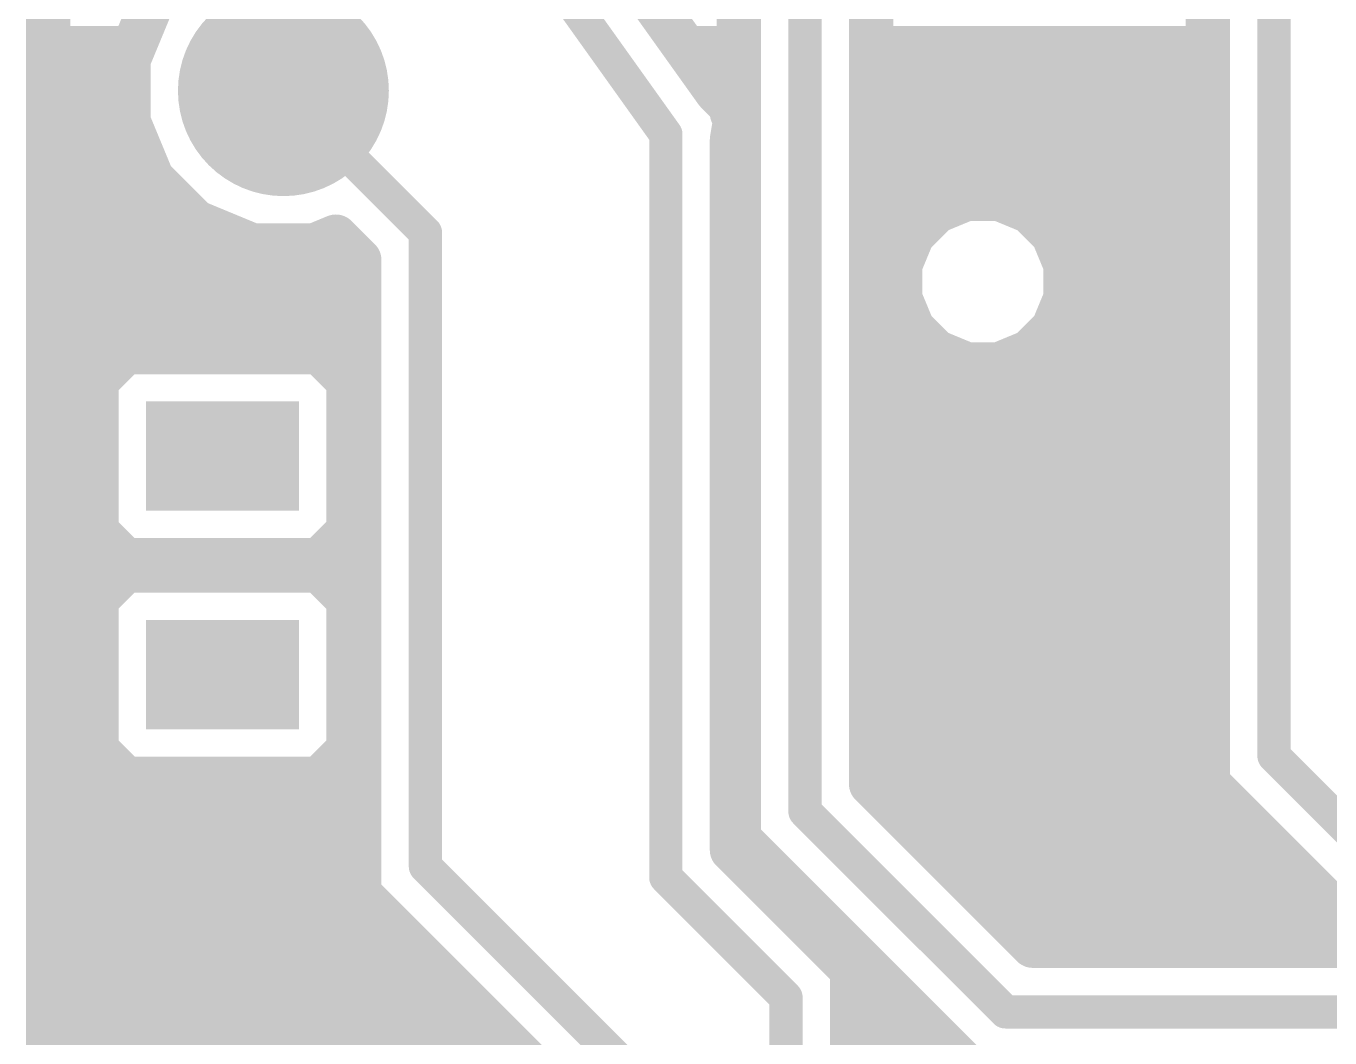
# Model space of a CAD drawing. Extents: x -40.6 to 40.6, y -25.6 to 25.6.
# Drawn here: x -40.56 to -28.62, y 9.23 to 18.49 of the extents above; entities that cross this region are included whole.
import ezdxf

# ---------------------------------------------------------------- set-up
doc = ezdxf.new("R2010")
doc.units = 0
doc.layers.add('16', color=175, linetype='CONTINUOUS')
doc.layers.add('18', color=82, linetype='CONTINUOUS')

# ---------------------------------------------------------------- blocks, each defined once
blk = doc.blocks.new('RECT')
blk.add_solid([(-0.5, -0.5), (0.5, -0.5), (-0.5, 0.5), (0.5, 0.5)])
blk = doc.blocks.new('ROUNDV')
at = {"const_width": 0.5}
blk.add_lwpolyline([(0, -0.25, 1), (0, 0.25, 1), (0, -0.25)], format="xyb", dxfattribs=at)

msp = doc.modelspace()

# ---------------------------------------------------------------- linework, layer by layer
at = {"layer": '16'}
for points, const_width in [([(-40.3519, -23.5458), (-40.3519, 23.6685)], 0.4064), ([(-29.7394, 21.1296), (-29.7394, 11.5602)], 0.4064), ([(-34.032, 20.8414), (-34.032, 11.0522)], 0.4064), ([(-33.4264, 11.303), (-33.4264, 20.9296)], 0.3048), ([(-29.1338, 12.2174), (-29.1338, 20.8788)], 0.3048), ([(-32.8208, 11.5538), (-32.8208, 20.7763)], 0.4064), ([(-34.7, 17.5), (-36.7, 20.3)], 0.3048), ([(-34.2363, 17.8928), (-35.4551, 19.599)], 0.4064), ([(-39.4025, 18.7035), (-39.6184, 18.1821)], 0.4064), ([(-40.3519, 18.288), (-39.5745, 18.288)], 0.4064), ([(-39.6184, 18.1821), (-39.6184, 17.6179)], 0.4064), ([(-34.5186, 18.288), (-34.032, 18.288)], 0.4064), ([(-32.8208, 18.288), (-29.7394, 18.288)], 0.4064), ([(-40.3519, 17.8816), (-39.6184, 17.8816)], 0.4064), ([(-36.9, 16.6), (-38.2, 17.9)], 0.3048), ([(-34.0944, 17.7508), (-34.2363, 17.8928)], 0.4064), ([(-34.2252, 17.8816), (-34.032, 17.8816)], 0.4064), ([(-32.8208, 17.8816), (-29.7394, 17.8816)], 0.4064), ([(-34.0944, 17.6941), (-34.0944, 17.7508)], 0.4064), ([(-39.6184, 17.6179), (-39.4025, 17.0965)], 0.4064), ([(-34.0614, 17.6479), (-34.0944, 17.6941)], 0.4064), ([(-34.0944, 17.4499), (-34.0614, 17.6479)], 0.4064), ([(-40.3519, 17.4752), (-39.5593, 17.4752)], 0.4064), ([(-34.0902, 17.4752), (-34.032, 17.4752)], 0.4064), ([(-32.8208, 17.4752), (-29.7394, 17.4752)], 0.4064), ([(-34.7, 10.7), (-34.7, 17.5)], 0.3048), ([(-34.0944, 10.9508), (-34.0944, 17.4499)], 0.4064), ([(-40.3519, 17.0688), (-39.3747, 17.0688)], 0.4064), ([(-39.4025, 17.0965), (-39.0035, 16.6975)], 0.4064), ([(-34.0944, 17.0688), (-34.032, 17.0688)], 0.4064), ([(-32.8208, 17.0688), (-29.7394, 17.0688)], 0.4064), ([(-31.9493, 16.9109), (-32.2279, 16.7955)], 0.4064), ([(-31.6477, 16.9109), (-31.9493, 16.9109)], 0.4064), ([(-31.3691, 16.7955), (-31.6477, 16.9109)], 0.4064), ([(-32.2279, 16.7955), (-32.4411, 16.5823)], 0.4064), ([(-31.1559, 16.5823), (-31.3691, 16.7955)], 0.4064), ([(-40.3519, 16.6624), (-38.9186, 16.6624)], 0.4064), ([(-39.0035, 16.6975), (-38.4821, 16.4816)], 0.4064), ([(-34.0944, 16.6624), (-34.032, 16.6624)], 0.4064), ([(-32.8208, 16.6624), (-32.361, 16.6624)], 0.4064), ([(-31.236, 16.6624), (-29.7394, 16.6624)], 0.4064), ([(-37.9179, 16.4816), (-37.72, 16.5636)], 0.4064), ([(-37.72, 16.5636), (-37.5056, 16.3492)], 0.4064), ([(-36.9, 10.8), (-36.9, 16.6)], 0.3048), ([(-32.4411, 16.5823), (-32.5565, 16.3037)], 0.4064), ([(-31.0405, 16.3037), (-31.1559, 16.5823)], 0.4064), ([(-38.4821, 16.4816), (-37.9179, 16.4816)], 0.4064), ([(-37.5056, 16.3492), (-37.5056, 10.5492)], 0.4064), ([(-32.5565, 16.3037), (-32.5565, 16.0021)], 0.4064), ([(-31.0405, 16.0021), (-31.0405, 16.3037)], 0.4064), ([(-40.3519, 16.256), (-37.5056, 16.256)], 0.4064), ([(-34.0944, 16.256), (-34.032, 16.256)], 0.4064), ([(-32.8208, 16.256), (-32.5565, 16.256)], 0.4064), ([(-31.0405, 16.256), (-29.7394, 16.256)], 0.4064), ([(-32.5565, 16.0021), (-32.4411, 15.7235)], 0.4064), ([(-31.1559, 15.7235), (-31.0405, 16.0021)], 0.4064), ([(-40.3519, 15.8496), (-37.5056, 15.8496)], 0.4064), ([(-34.0944, 15.8496), (-34.032, 15.8496)], 0.4064), ([(-32.8208, 15.8496), (-32.4933, 15.8496)], 0.4064), ([(-31.1037, 15.8496), (-29.7394, 15.8496)], 0.4064), ([(-32.4411, 15.7235), (-32.2279, 15.5103)], 0.4064), ([(-31.3691, 15.5103), (-31.1559, 15.7235)], 0.4064), ([(-40.3519, 15.4432), (-39.7113, 15.4432)], 0.4064), ([(-39.6461, 15.5084), (-39.9116, 15.2429)], 0.4064), ([(-37.8707, 15.5084), (-39.6461, 15.5084)], 0.4064), ([(-37.6052, 15.2429), (-37.8707, 15.5084)], 0.4064), ([(-37.8055, 15.4432), (-37.5056, 15.4432)], 0.4064), ([(-34.0944, 15.4432), (-34.032, 15.4432)], 0.4064), ([(-32.8208, 15.4432), (-32.0659, 15.4432)], 0.4064), ([(-32.2279, 15.5103), (-31.9493, 15.3949)], 0.4064), ([(-31.6477, 15.3949), (-31.3691, 15.5103)], 0.4064), ([(-31.5311, 15.4432), (-29.7394, 15.4432)], 0.4064), ([(-31.9493, 15.3949), (-31.6477, 15.3949)], 0.4064), ([(-39.9116, 15.2429), (-39.9116, 13.8675)], 0.4064), ([(-37.6052, 13.8675), (-37.6052, 15.2429)], 0.4064), ([(-40.3519, 15.0368), (-39.9116, 15.0368)], 0.4064), ([(-37.6052, 15.0368), (-37.5056, 15.0368)], 0.4064), ([(-34.0944, 15.0368), (-34.032, 15.0368)], 0.4064), ([(-32.8208, 15.0368), (-29.7394, 15.0368)], 0.4064), ([(-40.3519, 14.6304), (-39.9116, 14.6304)], 0.4064), ([(-37.6052, 14.6304), (-37.5056, 14.6304)], 0.4064), ([(-34.0944, 14.6304), (-34.032, 14.6304)], 0.4064), ([(-32.8208, 14.6304), (-29.7394, 14.6304)], 0.4064), ([(-40.3519, 14.224), (-39.9116, 14.224)], 0.4064), ([(-37.6052, 14.224), (-37.5056, 14.224)], 0.4064), ([(-34.0944, 14.224), (-34.032, 14.224)], 0.4064), ([(-32.8208, 14.224), (-29.7394, 14.224)], 0.4064), ([(-40.3519, 13.8176), (-39.8617, 13.8176)], 0.4064), ([(-39.9116, 13.8675), (-39.6461, 13.602)], 0.4064), ([(-37.8707, 13.602), (-37.6052, 13.8675)], 0.4064), ([(-37.6551, 13.8176), (-37.5056, 13.8176)], 0.4064), ([(-34.0944, 13.8176), (-34.032, 13.8176)], 0.4064), ([(-32.8208, 13.8176), (-29.7394, 13.8176)], 0.4064), ([(-39.6461, 13.602), (-37.8707, 13.602)], 0.4064), ([(-40.3519, 13.4112), (-39.7433, 13.4112)], 0.4064), ([(-39.6461, 13.5084), (-39.9116, 13.2429)], 0.4064), ([(-37.8707, 13.5084), (-39.6461, 13.5084)], 0.4064), ([(-37.6052, 13.2429), (-37.8707, 13.5084)], 0.4064), ([(-37.7735, 13.4112), (-37.5056, 13.4112)], 0.4064), ([(-34.0944, 13.4112), (-34.032, 13.4112)], 0.4064), ([(-32.8208, 13.4112), (-29.7394, 13.4112)], 0.4064), ([(-39.9116, 13.2429), (-39.9116, 11.8675)], 0.4064), ([(-37.6052, 11.8675), (-37.6052, 13.2429)], 0.4064), ([(-40.3519, 13.0048), (-39.9116, 13.0048)], 0.4064), ([(-37.6052, 13.0048), (-37.5056, 13.0048)], 0.4064), ([(-34.0944, 13.0048), (-34.032, 13.0048)], 0.4064), ([(-32.8208, 13.0048), (-29.7394, 13.0048)], 0.4064), ([(-40.3519, 12.5984), (-39.9116, 12.5984)], 0.4064), ([(-37.6052, 12.5984), (-37.5056, 12.5984)], 0.4064), ([(-34.0944, 12.5984), (-34.032, 12.5984)], 0.4064), ([(-32.8208, 12.5984), (-29.7394, 12.5984)], 0.4064), ([(-40.3519, 12.192), (-39.9116, 12.192)], 0.4064), ([(-37.6052, 12.192), (-37.5056, 12.192)], 0.4064), ([(-34.0944, 12.192), (-34.032, 12.192)], 0.4064), ([(-32.8208, 12.192), (-29.7394, 12.192)], 0.4064), ([(-29.1338, 11.811), (-29.1338, 12.2174)], 0.3048), ([(-39.9116, 11.8675), (-39.6461, 11.602)], 0.4064), ([(-37.8707, 11.602), (-37.6052, 11.8675)], 0.4064), ([(-40.3519, 11.7856), (-39.8297, 11.7856)], 0.4064), ([(-37.6871, 11.7856), (-37.5056, 11.7856)], 0.4064), ([(-34.0944, 11.7856), (-34.032, 11.7856)], 0.4064), ([(-32.8208, 11.7856), (-29.7394, 11.7856)], 0.4064), ([(-27.7876, 10.4648), (-29.1338, 11.811)], 0.3048), ([(-39.6461, 11.602), (-37.8707, 11.602)], 0.4064), ([(-31.3414, 10.0744), (-32.8208, 11.5538)], 0.4064), ([(-29.7394, 11.5602), (-29.3846, 11.2054)], 0.4064), ([(-40.3519, 11.3792), (-37.5056, 11.3792)], 0.4064), ([(-34.0944, 11.3792), (-34.032, 11.3792)], 0.4064), ([(-32.6462, 11.3792), (-29.5584, 11.3792)], 0.4064), ([(-31.5922, 9.4688), (-33.4264, 11.303)], 0.3048), ([(-29.3846, 11.2054), (-28.2536, 10.0744)], 0.4064), ([(-34.032, 11.0522), (-33.6772, 10.6974)], 0.4064), ([(-40.3519, 10.9728), (-37.5056, 10.9728)], 0.4064), ([(-34.0944, 10.9728), (-33.9526, 10.9728)], 0.4064), ([(-32.9944, 9.8508), (-34.0944, 10.9508)], 0.4064), ([(-32.2398, 10.9728), (-29.152, 10.9728)], 0.4064), ([(-34.4, 8.3), (-36.9, 10.8)], 0.3048), ([(-33.6772, 10.6974), (-31.843, 8.8632)], 0.4064), ([(-40.3519, 10.5664), (-37.5056, 10.5664)], 0.4064), ([(-37.5056, 10.5492), (-37.1508, 10.1944)], 0.4064), ([(-33.6, 9.6), (-34.7, 10.7)], 0.3048), ([(-33.71, 10.5664), (-33.5462, 10.5664)], 0.4064), ([(-31.8334, 10.5664), (-28.7456, 10.5664)], 0.4064), ([(-37.1508, 10.1944), (-35.0056, 8.0492)], 0.4064), ([(-40.3519, 10.16), (-37.1164, 10.16)], 0.4064), ([(-33.3036, 10.16), (-33.1398, 10.16)], 0.4064), ([(-31.427, 10.16), (-28.3392, 10.16)], 0.4064), ([(-28.2536, 10.0744), (-31.3414, 10.0744)], 0.4064), ([(-32.9944, -7.7492), (-32.9944, 9.8508)], 0.4064), ([(-40.3519, 9.7536), (-36.71, 9.7536)], 0.4064), ([(-32.9944, 9.7536), (-32.7334, 9.7536)], 0.4064), ([(-33.6, -8), (-33.6, 9.6)], 0.3048), ([(-40.3519, 9.3472), (-36.3036, 9.3472)], 0.4064), ([(-32.9944, 9.3472), (-32.327, 9.3472)], 0.4064), ([(-19.9784, 9.4688), (-31.5922, 9.4688)], 0.3048)]:
    msp.add_lwpolyline(points, dxfattribs=dict(at, const_width=const_width))
for points, const_width in [([(-40.3519, 18.3896, 1), (-40.3519, 18.1864)], 0.2032), ([(-39.5168, 18.1821, 1), (-39.72, 18.1821)], 0.2032), ([(-39.5745, 18.1864, 1), (-39.5745, 18.3896)], 0.2032), ([(-34.5186, 18.3896, 1), (-34.5186, 18.1864)], 0.2032), ([(-34.032, 18.1864, 1), (-34.032, 18.3896)], 0.2032), ([(-32.8208, 18.3896, 1), (-32.8208, 18.1864)], 0.2032), ([(-29.7394, 18.1864, 1), (-29.7394, 18.3896)], 0.2032), ([(-39.7123, 18.221, 1), (-39.5245, 18.1433)], 0.2032), ([(-40.3519, 17.9832, 1), (-40.3519, 17.78)], 0.2032), ([(-39.6184, 17.78, 1), (-39.6184, 17.9832)], 0.2032), ([(-38.1461, 17.9539, 1), (-38.2539, 17.8461)], 0.1524), ([(-34.1645, 17.9646, 1), (-34.3082, 17.8209)], 0.2032), ([(-34.2252, 17.9832, 1), (-34.2252, 17.78)], 0.2032), ([(-34.319, 17.8337, 1), (-34.1537, 17.9518)], 0.2032), ([(-34.032, 17.78, 1), (-34.032, 17.9832)], 0.2032), ([(-32.8208, 17.9832, 1), (-32.8208, 17.78)], 0.2032), ([(-29.7394, 17.78, 1), (-29.7394, 17.9832)], 0.2032), ([(-33.9928, 17.7508, 1), (-34.196, 17.7508)], 0.2032), ([(-34.1662, 17.679, 1), (-34.0226, 17.8227)], 0.2032), ([(-39.5245, 17.6567, 1), (-39.7123, 17.579)], 0.2032), ([(-34.0117, 17.7531, 1), (-34.1771, 17.635)], 0.2032), ([(-34.196, 17.6941, 1), (-33.9928, 17.6941)], 0.2032), ([(-33.9612, 17.6312, 1), (-34.1616, 17.6646)], 0.2032), ([(-34.1441, 17.5888, 1), (-33.9787, 17.7069)], 0.2032), ([(-40.3519, 17.5768, 1), (-40.3519, 17.3736)], 0.2032), ([(-39.72, 17.6179, 1), (-39.5168, 17.6179)], 0.2032), ([(-39.5593, 17.3736, 1), (-39.5593, 17.5768)], 0.2032), ([(-34.0902, 17.5768, 1), (-34.0902, 17.3736)], 0.2032), ([(-34.032, 17.3736, 1), (-34.032, 17.5768)], 0.2032), ([(-32.8208, 17.5768, 1), (-32.8208, 17.3736)], 0.2032), ([(-29.7394, 17.3736, 1), (-29.7394, 17.5768)], 0.2032), ([(-34.6238, 17.5, 1), (-34.7762, 17.5)], 0.1524), ([(-34.762, 17.4557, 1), (-34.638, 17.5443)], 0.1524), ([(-33.9928, 17.4499, 1), (-34.196, 17.4499)], 0.2032), ([(-34.1946, 17.4666, 1), (-33.9942, 17.4332)], 0.2032), ([(-40.3519, 17.1704, 1), (-40.3519, 16.9672)], 0.2032), ([(-39.3306, 17.1684, 1), (-39.4743, 17.0247)], 0.2032), ([(-39.4963, 17.0577, 1), (-39.3086, 17.1354)], 0.2032), ([(-39.3747, 16.9672, 1), (-39.3747, 17.1704)], 0.2032), ([(-34.0944, 17.1704, 1), (-34.0944, 16.9672)], 0.2032), ([(-34.032, 16.9672, 1), (-34.032, 17.1704)], 0.2032), ([(-32.8208, 17.1704, 1), (-32.8208, 16.9672)], 0.2032), ([(-29.7394, 16.9672, 1), (-29.7394, 17.1704)], 0.2032), ([(-31.9493, 17.0125, 1), (-31.9493, 16.8093)], 0.2032), ([(-31.9104, 16.817, 1), (-31.9882, 17.0048)], 0.2032), ([(-31.6088, 17.0048, 1), (-31.6866, 16.817)], 0.2032), ([(-31.6477, 16.8093, 1), (-31.6477, 17.0125)], 0.2032), ([(-32.2668, 16.8894, 1), (-32.189, 16.7016)], 0.2032), ([(-32.156, 16.7237, 1), (-32.2997, 16.8673)], 0.2032), ([(-31.2973, 16.8673, 1), (-31.441, 16.7237)], 0.2032), ([(-31.408, 16.7016, 1), (-31.3302, 16.8894)], 0.2032), ([(-40.3519, 16.764, 1), (-40.3519, 16.5608)], 0.2032), ([(-38.9646, 16.7914, 1), (-39.0423, 16.6037)], 0.2032), ([(-39.0753, 16.6257, 1), (-38.9316, 16.7694)], 0.2032), ([(-38.9186, 16.5608, 1), (-38.9186, 16.764)], 0.2032), ([(-34.0944, 16.764, 1), (-34.0944, 16.5608)], 0.2032), ([(-34.032, 16.5608, 1), (-34.032, 16.764)], 0.2032), ([(-32.8208, 16.764, 1), (-32.8208, 16.5608)], 0.2032), ([(-32.361, 16.5608, 1), (-32.361, 16.764)], 0.2032), ([(-31.236, 16.764, 1), (-31.236, 16.5608)], 0.2032), ([(-29.7394, 16.5608, 1), (-29.7394, 16.764)], 0.2032), ([(-37.6482, 16.6354, 1), (-37.7918, 16.4917)], 0.2032), ([(-37.6811, 16.4697, 1), (-37.7589, 16.6574)], 0.2032), ([(-36.8238, 16.6, 1), (-36.9762, 16.6)], 0.1524), ([(-36.9539, 16.5461, 1), (-36.8461, 16.6539)], 0.1524), ([(-32.5129, 16.6541, 1), (-32.3693, 16.5104)], 0.2032), ([(-32.3472, 16.5434, 1), (-32.535, 16.6212)], 0.2032), ([(-31.062, 16.6212, 1), (-31.2498, 16.5434)], 0.2032), ([(-31.2277, 16.5104, 1), (-31.0841, 16.6541)], 0.2032), ([(-38.4821, 16.5832, 1), (-38.4821, 16.38)], 0.2032), ([(-38.521, 16.3877, 1), (-38.4433, 16.5755)], 0.2032), ([(-37.9567, 16.5755, 1), (-37.879, 16.3877)], 0.2032), ([(-37.9179, 16.38, 1), (-37.9179, 16.5832)], 0.2032), ([(-37.404, 16.3492, 1), (-37.6072, 16.3492)], 0.2032), ([(-37.5774, 16.2773, 1), (-37.4338, 16.421)], 0.2032), ([(-32.4549, 16.3037, 1), (-32.6581, 16.3037)], 0.2032), ([(-30.9389, 16.3037, 1), (-31.1421, 16.3037)], 0.2032), ([(-40.3519, 16.3576, 1), (-40.3519, 16.1544)], 0.2032), ([(-37.5056, 16.1544, 1), (-37.5056, 16.3576)], 0.2032), ([(-34.0944, 16.3576, 1), (-34.0944, 16.1544)], 0.2032), ([(-34.032, 16.1544, 1), (-34.032, 16.3576)], 0.2032), ([(-32.8208, 16.3576, 1), (-32.8208, 16.1544)], 0.2032), ([(-32.6504, 16.3426, 1), (-32.4626, 16.2648)], 0.2032), ([(-32.5565, 16.1544, 1), (-32.5565, 16.3576)], 0.2032), ([(-31.0405, 16.3576, 1), (-31.0405, 16.1544)], 0.2032), ([(-31.1344, 16.2648, 1), (-30.9466, 16.3426)], 0.2032), ([(-29.7394, 16.1544, 1), (-29.7394, 16.3576)], 0.2032), ([(-32.4626, 16.041, 1), (-32.6504, 15.9632)], 0.2032), ([(-30.9466, 15.9632, 1), (-31.1344, 16.041)], 0.2032), ([(-40.3519, 15.9512, 1), (-40.3519, 15.748)], 0.2032), ([(-37.5056, 15.748, 1), (-37.5056, 15.9512)], 0.2032), ([(-34.0944, 15.9512, 1), (-34.0944, 15.748)], 0.2032), ([(-34.032, 15.748, 1), (-34.032, 15.9512)], 0.2032), ([(-32.8208, 15.9512, 1), (-32.8208, 15.748)], 0.2032), ([(-32.6581, 16.0021, 1), (-32.4549, 16.0021)], 0.2032), ([(-32.4933, 15.748, 1), (-32.4933, 15.9512)], 0.2032), ([(-31.1037, 15.9512, 1), (-31.1037, 15.748)], 0.2032), ([(-31.1421, 16.0021, 1), (-30.9389, 16.0021)], 0.2032), ([(-29.7394, 15.748, 1), (-29.7394, 15.9512)], 0.2032), ([(-32.3693, 15.7954, 1), (-32.5129, 15.6517)], 0.2032), ([(-31.0841, 15.6517, 1), (-31.2277, 15.7954)], 0.2032), ([(-32.535, 15.6846, 1), (-32.3472, 15.7624)], 0.2032), ([(-31.2498, 15.7624, 1), (-31.062, 15.6846)], 0.2032), ([(-40.3519, 15.5448, 1), (-40.3519, 15.3416)], 0.2032), ([(-39.6461, 15.61, 1), (-39.6461, 15.4068)], 0.2032), ([(-39.5743, 15.4366, 1), (-39.718, 15.5802)], 0.2032), ([(-39.7113, 15.3416, 1), (-39.7113, 15.5448)], 0.2032), ([(-37.7988, 15.5802, 1), (-37.9425, 15.4366)], 0.2032), ([(-37.8055, 15.5448, 1), (-37.8055, 15.3416)], 0.2032), ([(-37.8707, 15.4068, 1), (-37.8707, 15.61)], 0.2032), ([(-37.5056, 15.3416, 1), (-37.5056, 15.5448)], 0.2032), ([(-34.0944, 15.5448, 1), (-34.0944, 15.3416)], 0.2032), ([(-34.032, 15.3416, 1), (-34.032, 15.5448)], 0.2032), ([(-32.8208, 15.5448, 1), (-32.8208, 15.3416)], 0.2032), ([(-32.189, 15.6042, 1), (-32.2668, 15.4164)], 0.2032), ([(-32.2997, 15.4385, 1), (-32.156, 15.5821)], 0.2032), ([(-32.0659, 15.3416, 1), (-32.0659, 15.5448)], 0.2032), ([(-31.5311, 15.5448, 1), (-31.5311, 15.3416)], 0.2032), ([(-31.441, 15.5821, 1), (-31.2973, 15.4385)], 0.2032), ([(-31.3302, 15.4164, 1), (-31.408, 15.6042)], 0.2032), ([(-29.7394, 15.3416, 1), (-29.7394, 15.5448)], 0.2032), ([(-31.9493, 15.4965, 1), (-31.9493, 15.2933)], 0.2032), ([(-31.9882, 15.301, 1), (-31.9104, 15.4888)], 0.2032), ([(-31.6866, 15.4888, 1), (-31.6088, 15.301)], 0.2032), ([(-31.6477, 15.2933, 1), (-31.6477, 15.4965)], 0.2032), ([(-39.81, 15.2429, 1), (-40.0132, 15.2429)], 0.2032), ([(-39.9834, 15.3148, 1), (-39.8398, 15.1711)], 0.2032), ([(-37.5036, 15.2429, 1), (-37.7068, 15.2429)], 0.2032), ([(-37.677, 15.1711, 1), (-37.5334, 15.3148)], 0.2032), ([(-40.3519, 15.1384, 1), (-40.3519, 14.9352)], 0.2032), ([(-39.9116, 14.9352, 1), (-39.9116, 15.1384)], 0.2032), ([(-37.6052, 15.1384, 1), (-37.6052, 14.9352)], 0.2032), ([(-37.5056, 14.9352, 1), (-37.5056, 15.1384)], 0.2032), ([(-34.0944, 15.1384, 1), (-34.0944, 14.9352)], 0.2032), ([(-34.032, 14.9352, 1), (-34.032, 15.1384)], 0.2032), ([(-32.8208, 15.1384, 1), (-32.8208, 14.9352)], 0.2032), ([(-29.7394, 14.9352, 1), (-29.7394, 15.1384)], 0.2032), ([(-40.3519, 14.732, 1), (-40.3519, 14.5288)], 0.2032), ([(-39.9116, 14.5288, 1), (-39.9116, 14.732)], 0.2032), ([(-37.6052, 14.732, 1), (-37.6052, 14.5288)], 0.2032), ([(-37.5056, 14.5288, 1), (-37.5056, 14.732)], 0.2032), ([(-34.0944, 14.732, 1), (-34.0944, 14.5288)], 0.2032), ([(-34.032, 14.5288, 1), (-34.032, 14.732)], 0.2032), ([(-32.8208, 14.732, 1), (-32.8208, 14.5288)], 0.2032), ([(-29.7394, 14.5288, 1), (-29.7394, 14.732)], 0.2032), ([(-40.3519, 14.3256, 1), (-40.3519, 14.1224)], 0.2032), ([(-39.9116, 14.1224, 1), (-39.9116, 14.3256)], 0.2032), ([(-37.6052, 14.3256, 1), (-37.6052, 14.1224)], 0.2032), ([(-37.5056, 14.1224, 1), (-37.5056, 14.3256)], 0.2032), ([(-34.0944, 14.3256, 1), (-34.0944, 14.1224)], 0.2032), ([(-34.032, 14.1224, 1), (-34.032, 14.3256)], 0.2032), ([(-32.8208, 14.3256, 1), (-32.8208, 14.1224)], 0.2032), ([(-29.7394, 14.1224, 1), (-29.7394, 14.3256)], 0.2032), ([(-40.3519, 13.9192, 1), (-40.3519, 13.716)], 0.2032), ([(-39.8398, 13.9393, 1), (-39.9834, 13.7956)], 0.2032), ([(-40.0132, 13.8675, 1), (-39.81, 13.8675)], 0.2032), ([(-39.8617, 13.716, 1), (-39.8617, 13.9192)], 0.2032), ([(-37.6551, 13.9192, 1), (-37.6551, 13.716)], 0.2032), ([(-37.7068, 13.8675, 1), (-37.5036, 13.8675)], 0.2032), ([(-37.5334, 13.7956, 1), (-37.677, 13.9393)], 0.2032), ([(-37.5056, 13.716, 1), (-37.5056, 13.9192)], 0.2032), ([(-34.0944, 13.9192, 1), (-34.0944, 13.716)], 0.2032), ([(-34.032, 13.716, 1), (-34.032, 13.9192)], 0.2032), ([(-32.8208, 13.9192, 1), (-32.8208, 13.716)], 0.2032), ([(-29.7394, 13.716, 1), (-29.7394, 13.9192)], 0.2032), ([(-39.6461, 13.7036, 1), (-39.6461, 13.5004)], 0.2032), ([(-39.718, 13.5302, 1), (-39.5743, 13.6738)], 0.2032), ([(-37.9425, 13.6738, 1), (-37.7988, 13.5302)], 0.2032), ([(-37.8707, 13.5004, 1), (-37.8707, 13.7036)], 0.2032), ([(-40.3519, 13.5128, 1), (-40.3519, 13.3096)], 0.2032), ([(-39.6461, 13.61, 1), (-39.6461, 13.4068)], 0.2032), ([(-39.7433, 13.3096, 1), (-39.7433, 13.5128)], 0.2032), ([(-39.5743, 13.4366, 1), (-39.718, 13.5802)], 0.2032), ([(-37.7988, 13.5802, 1), (-37.9425, 13.4366)], 0.2032), ([(-37.7735, 13.5128, 1), (-37.7735, 13.3096)], 0.2032), ([(-37.8707, 13.4068, 1), (-37.8707, 13.61)], 0.2032), ([(-37.5056, 13.3096, 1), (-37.5056, 13.5128)], 0.2032), ([(-34.0944, 13.5128, 1), (-34.0944, 13.3096)], 0.2032), ([(-34.032, 13.3096, 1), (-34.032, 13.5128)], 0.2032), ([(-32.8208, 13.5128, 1), (-32.8208, 13.3096)], 0.2032), ([(-29.7394, 13.3096, 1), (-29.7394, 13.5128)], 0.2032), ([(-39.81, 13.2429, 1), (-40.0132, 13.2429)], 0.2032), ([(-39.9834, 13.3148, 1), (-39.8398, 13.1711)], 0.2032), ([(-37.5036, 13.2429, 1), (-37.7068, 13.2429)], 0.2032), ([(-37.677, 13.1711, 1), (-37.5334, 13.3148)], 0.2032), ([(-40.3519, 13.1064, 1), (-40.3519, 12.9032)], 0.2032), ([(-39.9116, 12.9032, 1), (-39.9116, 13.1064)], 0.2032), ([(-37.6052, 13.1064, 1), (-37.6052, 12.9032)], 0.2032), ([(-37.5056, 12.9032, 1), (-37.5056, 13.1064)], 0.2032), ([(-34.0944, 13.1064, 1), (-34.0944, 12.9032)], 0.2032), ([(-34.032, 12.9032, 1), (-34.032, 13.1064)], 0.2032), ([(-32.8208, 13.1064, 1), (-32.8208, 12.9032)], 0.2032), ([(-29.7394, 12.9032, 1), (-29.7394, 13.1064)], 0.2032), ([(-40.3519, 12.7, 1), (-40.3519, 12.4968)], 0.2032), ([(-39.9116, 12.4968, 1), (-39.9116, 12.7)], 0.2032), ([(-37.6052, 12.7, 1), (-37.6052, 12.4968)], 0.2032), ([(-37.5056, 12.4968, 1), (-37.5056, 12.7)], 0.2032), ([(-34.0944, 12.7, 1), (-34.0944, 12.4968)], 0.2032), ([(-34.032, 12.4968, 1), (-34.032, 12.7)], 0.2032), ([(-32.8208, 12.7, 1), (-32.8208, 12.4968)], 0.2032), ([(-29.7394, 12.4968, 1), (-29.7394, 12.7)], 0.2032), ([(-40.3519, 12.2936, 1), (-40.3519, 12.0904)], 0.2032), ([(-39.9116, 12.0904, 1), (-39.9116, 12.2936)], 0.2032), ([(-37.6052, 12.2936, 1), (-37.6052, 12.0904)], 0.2032), ([(-37.5056, 12.0904, 1), (-37.5056, 12.2936)], 0.2032), ([(-34.0944, 12.2936, 1), (-34.0944, 12.0904)], 0.2032), ([(-34.032, 12.0904, 1), (-34.032, 12.2936)], 0.2032), ([(-32.8208, 12.2936, 1), (-32.8208, 12.0904)], 0.2032), ([(-29.7394, 12.0904, 1), (-29.7394, 12.2936)], 0.2032), ([(-29.0576, 12.2174, 1), (-29.21, 12.2174)], 0.1524), ([(-29.21, 12.2174, 1), (-29.0576, 12.2174)], 0.1524), ([(-39.8398, 11.9393, 1), (-39.9834, 11.7956)], 0.2032), ([(-37.5334, 11.7956, 1), (-37.677, 11.9393)], 0.2032), ([(-40.3519, 11.8872, 1), (-40.3519, 11.684)], 0.2032), ([(-40.0132, 11.8675, 1), (-39.81, 11.8675)], 0.2032), ([(-39.8297, 11.684, 1), (-39.8297, 11.8872)], 0.2032), ([(-37.6871, 11.8872, 1), (-37.6871, 11.684)], 0.2032), ([(-37.7068, 11.8675, 1), (-37.5036, 11.8675)], 0.2032), ([(-37.5056, 11.684, 1), (-37.5056, 11.8872)], 0.2032), ([(-34.0944, 11.8872, 1), (-34.0944, 11.684)], 0.2032), ([(-34.032, 11.684, 1), (-34.032, 11.8872)], 0.2032), ([(-32.8208, 11.8872, 1), (-32.8208, 11.684)], 0.2032), ([(-29.7394, 11.684, 1), (-29.7394, 11.8872)], 0.2032), ([(-29.0799, 11.8649, 1), (-29.1877, 11.7571)], 0.1524), ([(-29.21, 11.811, 1), (-29.0576, 11.811)], 0.1524), ([(-39.6461, 11.7036, 1), (-39.6461, 11.5004)], 0.2032), ([(-39.718, 11.5302, 1), (-39.5743, 11.6738)], 0.2032), ([(-37.9425, 11.6738, 1), (-37.7988, 11.5302)], 0.2032), ([(-37.8707, 11.5004, 1), (-37.8707, 11.7036)], 0.2032), ([(-32.749, 11.6257, 1), (-32.8926, 11.482)], 0.2032), ([(-29.6676, 11.632, 1), (-29.8112, 11.4883)], 0.2032), ([(-40.3519, 11.4808, 1), (-40.3519, 11.2776)], 0.2032), ([(-37.5056, 11.2776, 1), (-37.5056, 11.4808)], 0.2032), ([(-34.0944, 11.4808, 1), (-34.0944, 11.2776)], 0.2032), ([(-34.032, 11.2776, 1), (-34.032, 11.4808)], 0.2032), ([(-32.9224, 11.5538, 1), (-32.7192, 11.5538)], 0.2032), ([(-32.6462, 11.4808, 1), (-32.6462, 11.2776)], 0.2032), ([(-29.841, 11.5602, 1), (-29.6378, 11.5602)], 0.2032), ([(-29.5584, 11.2776, 1), (-29.5584, 11.4808)], 0.2032), ([(-33.3725, 11.3569, 1), (-33.4803, 11.2491)], 0.1524), ([(-33.5026, 11.303, 1), (-33.3502, 11.303)], 0.1524), ([(-29.3128, 11.2772, 1), (-29.4565, 11.1336)], 0.2032), ([(-29.4565, 11.1336, 1), (-29.3128, 11.2772)], 0.2032), ([(-33.9602, 11.124, 1), (-34.1038, 10.9803)], 0.2032), ([(-40.3519, 11.0744, 1), (-40.3519, 10.8712)], 0.2032), ([(-37.5056, 10.8712, 1), (-37.5056, 11.0744)], 0.2032), ([(-34.0944, 11.0744, 1), (-34.0944, 10.8712)], 0.2032), ([(-34.0226, 11.0227, 1), (-34.1662, 10.879)], 0.2032), ([(-34.1336, 11.0522, 1), (-33.9304, 11.0522)], 0.2032), ([(-33.9526, 10.8712, 1), (-33.9526, 11.0744)], 0.2032), ([(-32.2398, 11.0744, 1), (-32.2398, 10.8712)], 0.2032), ([(-29.152, 10.8712, 1), (-29.152, 11.0744)], 0.2032), ([(-34.196, 10.9508, 1), (-33.9928, 10.9508)], 0.2032), ([(-36.8461, 10.8539, 1), (-36.9539, 10.7461)], 0.1524), ([(-36.9762, 10.8, 1), (-36.8238, 10.8)], 0.1524), ([(-33.6054, 10.7692, 1), (-33.7491, 10.6256)], 0.2032), ([(-33.7491, 10.6256, 1), (-33.6054, 10.7692)], 0.2032), ([(-40.3519, 10.668, 1), (-40.3519, 10.4648)], 0.2032), ([(-37.4338, 10.621, 1), (-37.5774, 10.4773)], 0.2032), ([(-37.5056, 10.4648, 1), (-37.5056, 10.668)], 0.2032), ([(-34.6461, 10.7539, 1), (-34.7539, 10.6461)], 0.1524), ([(-34.7762, 10.7, 1), (-34.6238, 10.7)], 0.1524), ([(-33.71, 10.668, 1), (-33.71, 10.4648)], 0.2032), ([(-33.5462, 10.4648, 1), (-33.5462, 10.668)], 0.2032), ([(-31.8334, 10.668, 1), (-31.8334, 10.4648)], 0.2032), ([(-28.7456, 10.4648, 1), (-28.7456, 10.668)], 0.2032), ([(-37.6072, 10.5492, 1), (-37.404, 10.5492)], 0.2032), ([(-37.079, 10.2662, 1), (-37.2227, 10.1226)], 0.2032), ([(-40.3519, 10.2616, 1), (-40.3519, 10.0584)], 0.2032), ([(-37.2227, 10.1226, 1), (-37.079, 10.2662)], 0.2032), ([(-37.1164, 10.0584, 1), (-37.1164, 10.2616)], 0.2032), ([(-33.3036, 10.2616, 1), (-33.3036, 10.0584)], 0.2032), ([(-33.1398, 10.0584, 1), (-33.1398, 10.2616)], 0.2032), ([(-31.427, 10.2616, 1), (-31.427, 10.0584)], 0.2032), ([(-31.3414, 10.176, 1), (-31.3414, 9.9728)], 0.2032), ([(-31.4132, 10.0026, 1), (-31.2695, 10.1462)], 0.2032), ([(-32.8928, 9.8508, 1), (-33.096, 9.8508)], 0.2032), ([(-33.0662, 9.779, 1), (-32.9226, 9.9227)], 0.2032), ([(-40.3519, 9.8552, 1), (-40.3519, 9.652)], 0.2032), ([(-36.71, 9.652, 1), (-36.71, 9.8552)], 0.2032), ([(-32.9944, 9.8552, 1), (-32.9944, 9.652)], 0.2032), ([(-32.7334, 9.652, 1), (-32.7334, 9.8552)], 0.2032), ([(-33.5238, 9.6, 1), (-33.6762, 9.6)], 0.1524), ([(-33.6539, 9.5461, 1), (-33.5461, 9.6539)], 0.1524), ([(-40.3519, 9.4488, 1), (-40.3519, 9.2456)], 0.2032), ([(-36.3036, 9.2456, 1), (-36.3036, 9.4488)], 0.2032), ([(-32.9944, 9.4488, 1), (-32.9944, 9.2456)], 0.2032), ([(-32.327, 9.2456, 1), (-32.327, 9.4488)], 0.2032), ([(-31.5922, 9.545, 1), (-31.5922, 9.3926)], 0.1524), ([(-31.6461, 9.4149, 1), (-31.5383, 9.5227)], 0.1524)]:
    msp.add_lwpolyline(points, format="xyb", dxfattribs=dict(at, const_width=const_width))

# ---------------------------------------------------------------- block references
at = {"layer": '16', "yscale": 1.4, "rotation": 90}
for p in [(-38.7584, 14.5552), (-38.7584, 12.5552)]:
    msp.add_blockref('RECT', p, dxfattribs=at)
at = {"layer": '18', "xscale": 1.9304, "yscale": 1.9304}
msp.add_blockref('ROUNDV', (-38.2, 17.9), dxfattribs=at)

doc.saveas('drawing.dxf')
